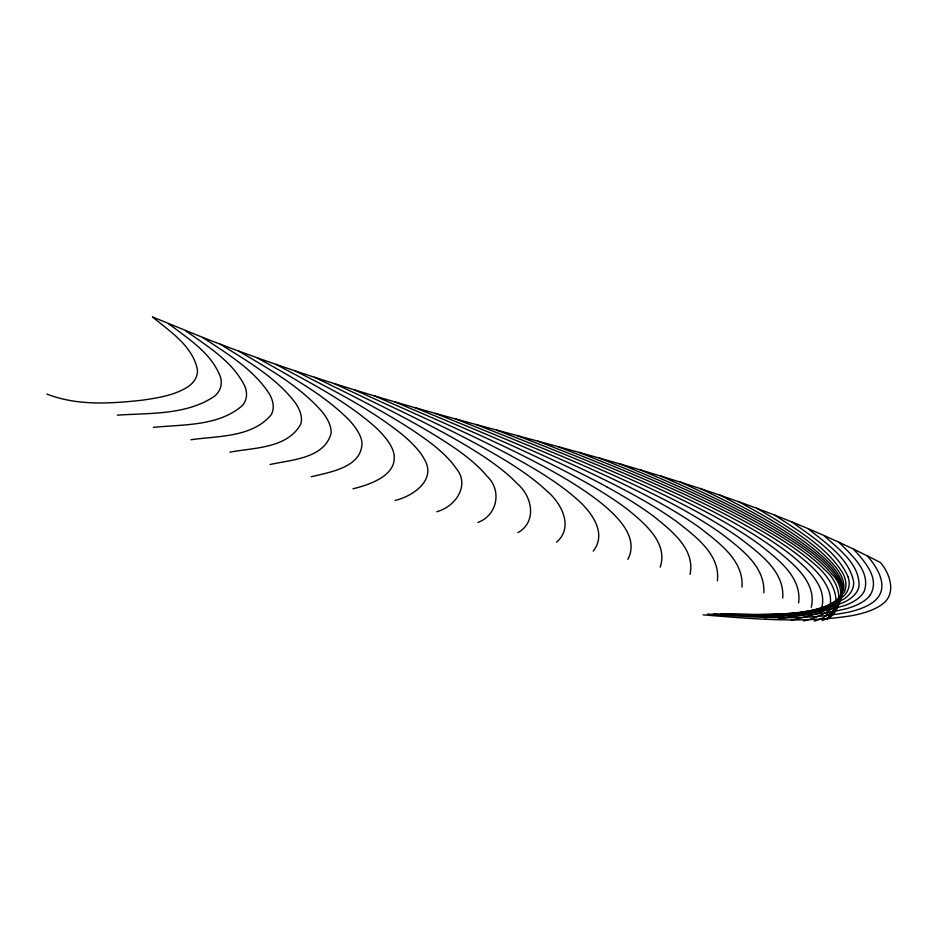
<?xml version="1.0" encoding="UTF-8"?>
<svg xmlns="http://www.w3.org/2000/svg" width="938" height="938" viewBox="0 0 938 938"><rect width="100%" height="100%" fill="white"/><g stroke="black" fill="none" stroke-linecap="round" stroke-linejoin="round"><path stroke-width="1.41" d="M763.813 592.781C765.373 565.931 739.965 548.132 721.134 533.452A444.284 85.534 15.3 0 0 671.831 503.554C622.046 477.325 569.882 455.95 517.424 435.713M741.981 587.071C743.951 560.361 718.649 542.504 699.994 527.895A444.284 85.534 15.3 0 0 650.937 498.031C601.281 471.802 549.258 450.428 496.917 430.202M782.726 598.057C784.778 571.394 759.499 553.514 740.879 538.916A444.284 85.534 15.3 0 0 691.869 509.064C642.237 482.824 590.236 461.461 537.931 441.235M717.371 580.903C720.607 554.686 695.656 536.606 677.517 522.22A444.284 85.534 15.3 0 0 629.222 492.462C580.001 466.209 528.352 444.87 476.422 424.656M798.613 602.911C802.084 576.776 777.192 558.649 759.159 544.31A444.284 85.534 15.3 0 0 710.992 514.575C661.853 488.323 610.286 466.983 558.427 446.781M690.063 574.267C695.386 548.929 671.069 530.38 653.751 516.381A444.284 85.534 15.3 0 0 606.698 486.81M811.288 607.296C817.139 582.205 793.009 563.527 775.878 549.621A444.284 85.534 15.3 0 0 729.143 520.098C680.836 493.822 630.008 472.541 578.91 452.374M660.188 567.115C668.313 543.196 645.063 523.826 628.706 510.354A444.284 85.534 15.3 0 0 583.377 481.042C535.903 454.742 485.814 433.544 435.466 413.412M820.598 611.189C829.731 587.856 806.938 568.123 790.898 554.85A444.284 85.534 15.3 0 0 746.226 525.632M627.85 559.4C639.306 537.615 617.849 516.908 602.442 504.093A444.284 85.534 15.3 0 0 559.306 475.109C513.121 448.786 464.193 427.716 415.03 407.667M826.378 614.519C839.428 593.977 819.167 572.485 804.112 559.974A444.284 85.534 15.3 0 0 762.125 531.178C716.632 504.843 668.313 483.844 619.784 463.841M870.054 595.267C880.641 578.594 864.226 560.795 853.381 549.082M593.215 551.098C608.117 532.28 589.744 509.721 575.006 497.539A444.284 85.534 15.3 0 0 534.508 468.988C489.917 442.642 442.384 421.748 394.664 401.816M828.547 617.239C845.408 600.695 829.978 576.858 815.392 564.934A444.284 85.534 15.3 0 0 776.758 536.7C733.317 510.354 686.792 489.601 640.103 469.75M556.492 542.176C574.337 527.097 561.1 502.545 546.491 490.68A444.284 85.534 15.3 0 0 509.017 462.645C466.303 436.287 420.412 415.64 374.391 395.848M827.093 619.256C846.51 607.625 839.58 581.888 824.643 569.694A444.284 85.534 15.3 0 0 790.007 542.176C749.087 515.83 704.731 495.416 660.293 475.801M517.94 532.632C537.533 521.645 532.045 495.815 517.014 483.469A444.284 85.534 15.3 0 0 482.941 456.044C442.384 429.71 398.345 409.355 354.236 389.774M477.911 522.466C497.632 515.15 502.193 489.976 486.728 475.894A444.284 85.534 15.3 0 0 456.372 449.185C418.242 422.874 376.22 402.894 334.245 383.572M822.18 620.546C841.855 613.487 847.319 588.489 831.854 574.208A444.284 85.534 15.3 0 0 801.826 547.546C763.907 521.247 722.072 501.302 680.285 482.003M436.78 511.726C455.446 506.801 470.642 485.028 455.856 467.98A444.284 85.534 15.3 0 0 429.463 442.044C393.983 415.78 354.142 396.258 314.476 377.252M814.184 621.085C832.369 616.641 851.153 596.756 837.106 578.429A444.284 85.534 15.3 0 0 812.226 552.799C777.79 526.57 738.781 507.235 700.006 488.346M395.004 500.47C412.544 496.401 436.616 480.244 424.609 459.714A444.284 85.534 15.3 0 0 402.343 434.634C369.748 408.464 332.181 389.469 294.966 370.815M803.667 620.944C820.996 616.817 849.336 605.022 840.612 582.334A444.284 85.534 15.3 0 0 821.289 557.899C790.781 531.787 754.809 513.203 719.352 494.83M353.016 488.78C370.463 484.536 400.186 474.628 393.233 451.143A444.284 85.534 15.3 0 0 375.212 426.989C345.676 400.913 310.419 382.516 275.76 364.284M311.252 476.762C330 472.095 362.361 467.441 361.986 442.302A444.284 85.534 15.3 0 0 348.244 419.134C321.922 393.174 288.951 375.446 256.895 357.671M791.367 620.229C810.221 615.551 842.664 611.13 842.676 585.957A444.284 85.534 15.3 0 0 829.169 562.835C803.034 536.876 770.18 519.195 738.265 501.443M270.109 464.509C291.214 459.726 324.454 458.6 331.102 433.262A444.284 85.534 15.3 0 0 321.593 411.102C298.624 385.284 267.846 368.271 238.416 350.976M778.13 619.103C800.513 614.413 833.929 614.343 843.696 589.322A444.284 85.534 15.3 0 0 836.086 567.619C814.712 541.894 784.895 525.21 756.649 508.15M229.927 452.139C253.905 447.649 287.52 448.481 300.781 424.07A444.284 85.534 15.3 0 0 295.4 402.93C275.913 377.299 247.186 361.001 220.336 344.223M764.74 617.779C791.414 613.839 825.569 615.539 844.083 592.523A444.284 85.534 15.3 0 0 842.312 572.297C826.038 546.889 798.988 531.225 774.425 514.927M190.953 439.734C217.921 435.865 252.158 437.636 271.188 414.784A444.284 85.534 15.3 0 0 269.816 394.652C253.893 369.279 227.019 353.673 202.702 337.434M153.398 427.376C183.25 424.293 218.495 426.473 242.473 405.451A444.284 85.534 15.3 0 0 244.912 386.327C232.647 361.294 207.38 346.298 185.501 330.61M751.901 616.43C782.82 613.663 818.557 615.938 844.223 595.63A444.284 85.534 15.3 0 0 848.081 576.893M117.379 415.147C149.939 412.908 186.533 415.3 214.696 396.106A444.284 85.534 15.3 0 0 220.758 377.979C212.223 353.438 188.327 338.888 168.746 323.762M740.105 615.234C774.964 613.757 812.965 616.301 844.423 598.714A444.284 85.534 15.3 0 0 853.603 581.454C848.491 557.547 825.651 543.184 808.028 528.598M729.694 614.331C768.116 614.12 808.685 616.946 844.927 601.856A444.284 85.534 15.3 0 0 859.044 586.016C859.712 563.738 838.478 549.047 823.822 535.446M720.806 613.804C762.442 614.789 805.601 617.99 845.853 605.104A444.284 85.534 15.3 0 0 864.496 590.612C870.593 570.785 851.258 554.862 838.924 542.281M713.478 613.71C757.963 615.785 803.608 619.455 847.272 608.481A444.284 85.534 15.3 0 0 870.042 595.267M707.639 614.062C754.668 617.134 802.611 621.308 849.207 612.01A444.284 85.534 15.3 0 0 875.705 599.98C889.459 586.766 877.37 567.115 867.216 555.847M703.183 614.847C752.464 618.846 802.494 623.535 851.634 615.703A444.284 85.534 15.3 0 0 881.486 604.764C896.951 594.762 890.408 574.044 880.454 562.554C714.791 476.645 529.419 443.862 352.582 389.27A477.934 92.006 15.3 0 1 204.179 338.02L152.437 316.915C169.872 331.442 192.607 345.805 197.402 369.631A444.284 85.534 15.3 0 1 187.928 386.808C174.245 395.461 157.865 397.9 142.142 400.198C110.203 403.657 77.549 405.931 46.9 394.089M455.927 419.075C507.212 439.254 558.192 460.535 606.698 486.81M599.37 458.061C649.366 478.169 699.115 499.333 746.226 525.632M791.566 521.751C812.554 537.228 837.247 552.036 848.093 576.893"/></g></svg>
